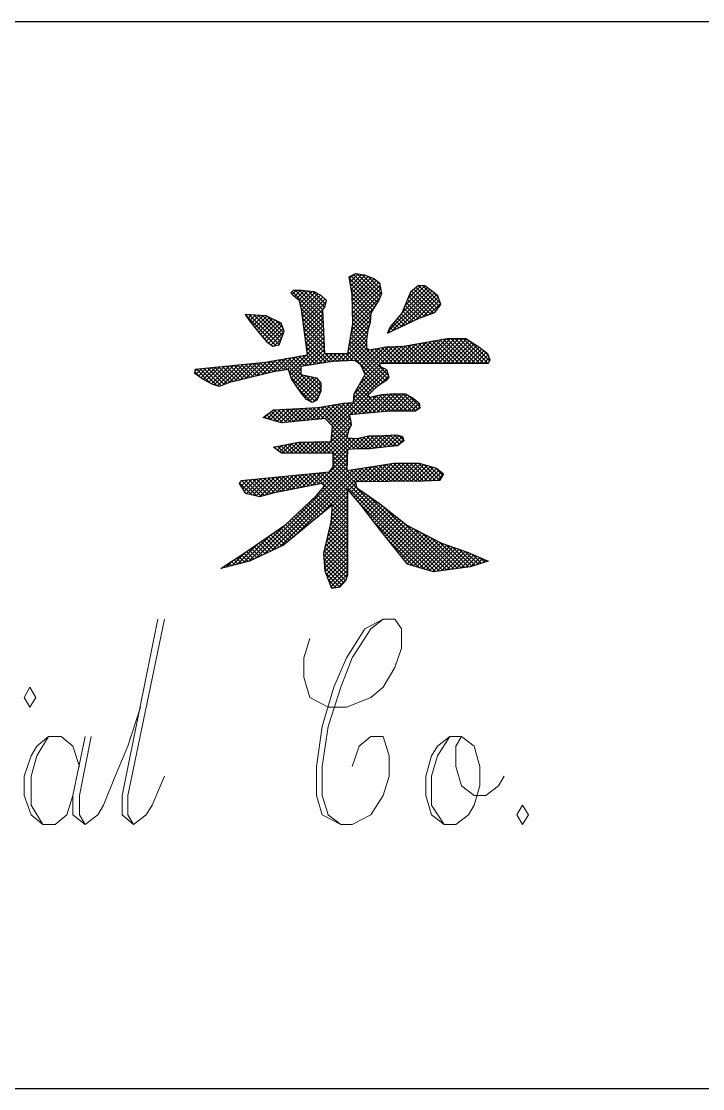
# Model space of a CAD drawing. Extents: x -58 to 229, y -23 to 183.
# Drawn here: x 4.67 to 20.63, y 150 to 175 of the extents above; entities that cross this region are included whole.
import ezdxf

# ---------------------------------------------------------------- set-up
doc = ezdxf.new("R2010")
doc.units = 0
doc.header["$LTSCALE"] = 0.25

msp = doc.modelspace()

# ---------------------------------------------------------------- linework, layer by layer
at = {"color": 7, "linetype": 'Continuous'}
msp.add_line((-48, 175), (219, 175), dxfattribs=at)
at = {"color": 4, "ltscale": 100}
for p, q in [((12.358, 168.973), (12.457, 169.073)), ((12.372, 168.891), (12.563, 169.082)), ((12.387, 168.808), (12.648, 169.07)), ((13.013, 168.416), (12.39, 169.039)), ((12.401, 168.726), (12.727, 169.052)), ((12.415, 168.643), (12.798, 169.026)), ((13.05, 168.475), (12.454, 169.071)), ((13.076, 168.546), (12.536, 169.086)), ((13.102, 168.617), (12.649, 169.07)), ((13.087, 168.728), (12.786, 169.03)), ((12.974, 168.358), (12.358, 168.974)), ((12.937, 168.298), (12.378, 168.857)), ((12.424, 168.555), (12.868, 168.999)), ((12.426, 168.46), (12.937, 168.971)), ((12.428, 168.365), (12.991, 168.929)), ((12.43, 168.271), (13.046, 168.887)), ((12.432, 168.176), (13.072, 168.816)), ((13.067, 168.846), (12.957, 168.955)), ((13.588, 168.17), (14.178, 168.761)), ((13.655, 168.335), (14.122, 168.801)), ((13.723, 168.499), (14.034, 168.81)), ((14.422, 168.265), (13.919, 168.767)), ((14.464, 168.32), (13.972, 168.812)), ((14.491, 168.389), (14.074, 168.806)), ((11.738, 167.948), (11.015, 168.671)), ((11.018, 168.601), (11.117, 168.7)), ((11.065, 168.552), (11.213, 168.7)), ((11.734, 168.049), (11.083, 168.7)), ((11.119, 168.509), (11.303, 168.693)), ((11.173, 168.466), (11.391, 168.684)), ((11.73, 168.15), (11.18, 168.7)), ((11.201, 168.397), (11.479, 168.675)), ((11.218, 168.317), (11.554, 168.653)), ((11.234, 168.236), (11.617, 168.619)), ((11.246, 168.151), (11.679, 168.585)), ((11.257, 168.066), (11.731, 168.54)), ((11.726, 168.25), (11.282, 168.695)), ((11.768, 168.306), (11.389, 168.684)), ((11.789, 168.381), (11.497, 168.673)), ((12.902, 168.237), (12.398, 168.74)), ((12.866, 168.175), (12.419, 168.623)), ((12.854, 168.091), (12.424, 168.52)), ((12.432, 167.886), (13.066, 168.52)), ((12.434, 168.081), (13.086, 168.734)), ((12.436, 167.986), (13.101, 168.652)), ((13.276, 167.762), (14.234, 168.72)), ((13.361, 167.75), (14.29, 168.679)), ((13.544, 167.836), (14.343, 168.636)), ((13.727, 167.922), (14.397, 168.593)), ((14.184, 168.116), (13.746, 168.554)), ((14.255, 168.141), (13.774, 168.622)), ((14.326, 168.167), (13.814, 168.679)), ((14.38, 168.21), (13.867, 168.723)), ((13.91, 168.008), (14.438, 168.537)), ((14.437, 168.54), (14.333, 168.644)), ((11.743, 167.847), (11.203, 168.387)), ((11.747, 167.746), (11.229, 168.264)), ((11.269, 167.981), (11.782, 168.495)), ((11.281, 167.896), (11.798, 168.413)), ((12.413, 167.77), (12.932, 168.289)), ((12.848, 168), (12.427, 168.421)), ((12.834, 167.916), (12.429, 168.322)), ((13.906, 168.006), (13.633, 168.28)), ((13.972, 168.037), (13.661, 168.348)), ((14.041, 168.065), (13.689, 168.417)), ((14.113, 168.09), (13.717, 168.485)), ((14.075, 168.077), (14.464, 168.466)), ((14.226, 168.131), (14.489, 168.394)), ((10.633, 167.407), (9.919, 168.122)), ((9.935, 168.099), (9.966, 168.13)), ((9.975, 168.042), (10.058, 168.125)), ((10.711, 167.427), (10.01, 168.128)), ((10.015, 167.985), (10.149, 168.12)), ((10.058, 167.931), (10.241, 168.114)), ((10.1, 167.877), (10.332, 168.109)), ((10.737, 167.498), (10.113, 168.122)), ((10.143, 167.823), (10.418, 168.098)), ((10.186, 167.769), (10.482, 168.066)), ((10.762, 167.569), (10.215, 168.116)), ((10.228, 167.715), (10.547, 168.033)), ((10.273, 167.663), (10.611, 168.001)), ((10.788, 167.64), (10.318, 168.11)), ((10.814, 167.711), (10.436, 168.089)), ((11.751, 167.644), (11.246, 168.15)), ((11.756, 167.543), (11.261, 168.038)), ((11.292, 167.811), (11.726, 168.244)), ((11.304, 167.726), (11.73, 168.152)), ((11.316, 167.64), (11.734, 168.059)), ((12.374, 167.538), (12.848, 168.012)), ((12.394, 167.654), (12.855, 168.115)), ((12.81, 167.844), (12.431, 168.223)), ((12.786, 167.771), (12.433, 168.124)), ((12.775, 167.685), (12.435, 168.026)), ((13.643, 167.883), (13.482, 168.044)), ((13.708, 167.914), (13.526, 168.096)), ((13.774, 167.945), (13.571, 168.147)), ((13.84, 167.976), (13.604, 168.211)), ((10.318, 167.611), (10.676, 167.969)), ((10.363, 167.559), (10.741, 167.937)), ((10.408, 167.507), (10.775, 167.874)), ((10.462, 167.465), (10.801, 167.804)), ((10.791, 167.83), (10.629, 167.992)), ((11.76, 167.442), (11.276, 167.926)), ((11.764, 167.341), (11.292, 167.814)), ((11.327, 167.555), (11.738, 167.966)), ((11.339, 167.47), (11.742, 167.873)), ((11.351, 167.385), (11.746, 167.78)), ((12.335, 167.305), (12.784, 167.753)), ((12.355, 167.421), (12.827, 167.893)), ((12.757, 167.413), (12.411, 167.759)), ((12.757, 167.51), (12.425, 167.842)), ((12.764, 167.599), (12.437, 167.927)), ((13.313, 167.728), (13.277, 167.764)), ((13.379, 167.759), (13.305, 167.833)), ((13.445, 167.79), (13.347, 167.888)), ((13.511, 167.821), (13.392, 167.94)), ((13.577, 167.852), (13.437, 167.992)), ((10.519, 167.425), (10.819, 167.725)), ((10.59, 167.398), (10.764, 167.573)), ((10.97, 166.714), (11.757, 167.501)), ((11.768, 167.24), (11.307, 167.701)), ((11.892, 167.02), (11.323, 167.589)), ((11.362, 167.3), (11.75, 167.687)), ((11.374, 167.215), (11.753, 167.594)), ((12.169, 167.042), (12.77, 167.643)), ((12.272, 167.048), (12.757, 167.533)), ((13.249, 166.631), (12.37, 167.51)), ((13.265, 166.712), (12.383, 167.593)), ((13.086, 166.987), (12.397, 167.676)), ((13.759, 166.987), (14.277, 167.505)), ((13.856, 166.987), (14.394, 167.525)), ((13.953, 166.987), (14.511, 167.545)), ((14.05, 166.987), (14.627, 167.565)), ((14.147, 166.987), (14.727, 167.568)), ((14.243, 166.987), (14.824, 167.568)), ((14.829, 166.987), (14.306, 167.51)), ((14.34, 166.987), (14.921, 167.568)), ((14.926, 166.987), (14.389, 167.524)), ((14.437, 166.987), (15.018, 167.568)), ((15.022, 166.987), (14.471, 167.538)), ((14.534, 166.987), (15.101, 167.554)), ((15.119, 166.987), (14.554, 167.552)), ((14.63, 166.987), (15.161, 167.517)), ((15.216, 166.987), (14.637, 167.566)), ((15.313, 166.987), (14.732, 167.568)), ((15.41, 166.987), (14.829, 167.568)), ((15.506, 166.987), (14.926, 167.568)), ((15.603, 166.987), (15.022, 167.568)), ((15.635, 167.051), (15.183, 167.504)), ((11.276, 166.923), (11.761, 167.409)), ((11.808, 167.007), (11.338, 167.477)), ((11.724, 166.994), (11.353, 167.365)), ((11.641, 166.981), (11.369, 167.253)), ((11.391, 166.941), (11.765, 167.316)), ((13.086, 166.503), (12.328, 167.261)), ((13.145, 166.541), (12.342, 167.344)), ((13.204, 166.579), (12.356, 167.427)), ((12.374, 167.054), (12.757, 167.436)), ((12.477, 167.059), (12.763, 167.346)), ((12.535, 167.021), (12.824, 167.31)), ((12.592, 166.981), (12.937, 167.326)), ((12.638, 166.93), (13.056, 167.348)), ((12.668, 166.863), (13.175, 167.37)), ((12.697, 166.796), (13.282, 167.381)), ((12.726, 166.728), (13.383, 167.385)), ((13.183, 166.987), (12.859, 167.312)), ((13.28, 166.987), (12.94, 167.327)), ((13.377, 166.987), (13.022, 167.342)), ((13.082, 166.987), (13.483, 167.388)), ((13.474, 166.987), (13.104, 167.357)), ((13.179, 166.987), (13.583, 167.392)), ((13.57, 166.987), (13.185, 167.372)), ((13.667, 166.987), (13.273, 167.381)), ((13.275, 166.987), (13.693, 167.404)), ((13.764, 166.987), (13.367, 167.384)), ((13.372, 166.987), (13.81, 167.424)), ((13.861, 166.987), (13.46, 167.387)), ((13.469, 166.987), (13.927, 167.444)), ((13.958, 166.987), (13.554, 167.391)), ((13.566, 166.987), (14.043, 167.465)), ((14.054, 166.987), (13.645, 167.396)), ((13.663, 166.987), (14.16, 167.485)), ((14.151, 166.987), (13.728, 167.41)), ((14.248, 166.987), (13.81, 167.425)), ((14.345, 166.987), (13.893, 167.439)), ((14.442, 166.987), (13.976, 167.453)), ((14.538, 166.987), (14.058, 167.467)), ((14.635, 166.987), (14.141, 167.481)), ((14.732, 166.987), (14.223, 167.495)), ((14.727, 166.987), (15.221, 167.48)), ((14.824, 166.987), (15.281, 167.443)), ((14.921, 166.987), (15.34, 167.406)), ((15.018, 166.987), (15.399, 167.368)), ((15.114, 166.987), (15.453, 167.325)), ((15.211, 166.987), (15.507, 167.283)), ((15.604, 167.179), (15.476, 167.307)), ((9.916, 166.628), (10.295, 167.007)), ((10.044, 166.659), (10.403, 167.018)), ((10.172, 166.691), (10.52, 167.039)), ((10.496, 166.771), (10.263, 167.004)), ((10.301, 166.723), (10.638, 167.06)), ((10.573, 166.79), (10.351, 167.012)), ((10.429, 166.754), (10.756, 167.08)), ((10.655, 166.805), (10.436, 167.024)), ((10.74, 166.816), (10.518, 167.039)), ((10.558, 166.786), (10.873, 167.101)), ((10.826, 166.828), (10.6, 167.053)), ((10.676, 166.808), (10.991, 167.122)), ((10.911, 166.84), (10.683, 167.068)), ((11.632, 166.216), (10.765, 167.082)), ((10.788, 166.823), (11.108, 167.143)), ((11.661, 166.283), (10.847, 167.097)), ((10.9, 166.838), (11.226, 167.163)), ((11.217, 166.823), (10.93, 167.111)), ((10.945, 166.786), (11.343, 167.184)), ((11.222, 166.915), (11.012, 167.126)), ((11.306, 166.928), (11.094, 167.14)), ((11.39, 166.941), (11.176, 167.155)), ((11.473, 166.954), (11.259, 167.169)), ((11.557, 166.968), (11.341, 167.184)), ((11.506, 166.959), (11.769, 167.223)), ((11.621, 166.977), (11.862, 167.219)), ((11.735, 166.995), (11.959, 167.219)), ((11.977, 167.031), (11.789, 167.219)), ((11.85, 167.013), (12.056, 167.219)), ((12.069, 167.037), (11.886, 167.219)), ((11.964, 167.031), (12.153, 167.219)), ((12.161, 167.042), (11.983, 167.219)), ((12.067, 167.036), (12.249, 167.219)), ((12.252, 167.047), (12.08, 167.219)), ((12.344, 167.052), (12.177, 167.219)), ((12.436, 167.057), (12.273, 167.219)), ((15.308, 166.987), (15.561, 167.24)), ((15.405, 166.987), (15.602, 167.184)), ((15.502, 166.987), (15.63, 167.115)), ((8.875, 166.649), (8.739, 166.785)), ((8.742, 166.809), (8.793, 166.861)), ((8.763, 166.733), (8.901, 166.871)), ((9.096, 166.525), (8.763, 166.858)), ((8.818, 166.692), (9.008, 166.881)), ((9.254, 166.464), (8.851, 166.866)), ((8.873, 166.65), (9.115, 166.892)), ((8.932, 166.612), (9.222, 166.902)), ((9.348, 166.466), (8.94, 166.875)), ((8.995, 166.578), (9.33, 166.913)), ((9.42, 166.492), (9.028, 166.883)), ((9.058, 166.545), (9.437, 166.923)), ((9.491, 166.517), (9.116, 166.892)), ((9.122, 166.511), (9.544, 166.934)), ((9.19, 166.483), (9.651, 166.944)), ((9.564, 166.541), (9.204, 166.901)), ((9.265, 166.461), (9.758, 166.954)), ((9.642, 166.56), (9.292, 166.909)), ((9.378, 166.477), (9.866, 166.965)), ((9.719, 166.579), (9.381, 166.918)), ((9.797, 166.598), (9.469, 166.926)), ((9.527, 166.53), (9.973, 166.975)), ((9.875, 166.617), (9.557, 166.935)), ((9.952, 166.637), (9.645, 166.943)), ((9.659, 166.564), (10.08, 166.986)), ((10.03, 166.656), (9.734, 166.952)), ((9.787, 166.596), (10.187, 166.996)), ((10.107, 166.675), (9.822, 166.961)), ((10.185, 166.694), (9.91, 166.969)), ((10.263, 166.713), (9.998, 166.978)), ((10.34, 166.732), (10.086, 166.986)), ((10.418, 166.751), (10.175, 166.995)), ((11.602, 166.148), (10.936, 166.814)), ((10.994, 166.641), (11.217, 166.865)), ((11.03, 166.58), (11.217, 166.768)), ((11.932, 165.547), (13.223, 166.838)), ((11.954, 165.472), (13.247, 166.765)), ((12.459, 166.17), (13.161, 166.872)), ((12.465, 166.273), (13.096, 166.904)), ((12.599, 166.504), (13.065, 166.97)), ((13.027, 166.465), (12.697, 166.795)), ((15.598, 166.987), (15.608, 166.996)), ((11.547, 166.106), (10.985, 166.669)), ((11.069, 166.523), (11.263, 166.717)), ((11.108, 166.465), (11.343, 166.7)), ((11.147, 166.407), (11.424, 166.684)), ((11.187, 166.35), (11.505, 166.668)), ((11.227, 166.293), (11.583, 166.65)), ((11.27, 166.24), (11.625, 166.595)), ((11.314, 166.187), (11.668, 166.541)), ((11.682, 166.359), (11.339, 166.701)), ((11.682, 166.455), (11.46, 166.677)), ((12.83, 166.276), (12.6, 166.506)), ((12.878, 166.324), (12.635, 166.567)), ((12.926, 166.373), (12.671, 166.628)), ((12.975, 166.421), (12.707, 166.689)), ((13.074, 166.495), (13.271, 166.692)), ((11.483, 166.074), (11.143, 166.414)), ((11.361, 166.138), (11.682, 166.458)), ((11.424, 166.103), (11.682, 166.362)), ((12.886, 165.832), (12.465, 166.253)), ((12.974, 165.841), (12.493, 166.322)), ((13.063, 165.849), (12.529, 166.383)), ((13.151, 165.857), (12.564, 166.444)), ((12.682, 165.813), (13.131, 166.262)), ((12.789, 165.823), (13.236, 166.27)), ((12.896, 165.833), (13.338, 166.276)), ((13.003, 165.843), (13.435, 166.276)), ((13.11, 165.853), (13.532, 166.276)), ((13.527, 165.869), (13.134, 166.262)), ((13.216, 165.863), (13.629, 166.276)), ((13.623, 165.869), (13.224, 166.269)), ((13.72, 165.869), (13.314, 166.276)), ((13.319, 165.869), (13.706, 166.256)), ((13.817, 165.869), (13.411, 166.276)), ((13.91, 165.873), (13.507, 166.276)), ((13.966, 165.914), (13.604, 166.276)), ((11.501, 166.083), (11.63, 166.213)), ((11.575, 165.674), (11.906, 166.004)), ((11.683, 165.685), (12.022, 166.024)), ((11.787, 165.692), (12.139, 166.044)), ((11.835, 165.644), (12.252, 166.06)), ((11.884, 165.595), (12.355, 166.066)), ((12.394, 165.55), (11.935, 166.009)), ((12.394, 165.55), (11.935, 166.009)), ((12.38, 165.661), (12.017, 166.023)), ((12.355, 165.782), (12.1, 166.037)), ((12.443, 165.791), (12.183, 166.052)), ((12.532, 165.799), (12.27, 166.061)), ((12.62, 165.807), (12.361, 166.067)), ((12.362, 165.783), (12.803, 166.224)), ((12.709, 165.816), (12.452, 166.072)), ((12.797, 165.824), (12.458, 166.163)), ((12.469, 165.793), (12.879, 166.203)), ((12.576, 165.803), (13.012, 166.24)), ((13.24, 165.865), (12.897, 166.209)), ((13.333, 165.869), (12.971, 166.231)), ((13.43, 165.869), (13.052, 166.247)), ((13.416, 165.869), (13.767, 166.22)), ((13.513, 165.869), (13.828, 166.184)), ((13.61, 165.869), (13.884, 166.144)), ((13.706, 165.869), (13.938, 166.101)), ((14.001, 165.975), (13.742, 166.235)), ((13.803, 165.869), (13.991, 166.057)), ((10.359, 165.716), (10.452, 165.809)), ((10.54, 165.661), (10.417, 165.784)), ((10.433, 165.693), (10.641, 165.902)), ((10.678, 165.62), (10.474, 165.824)), ((10.508, 165.671), (10.744, 165.907)), ((10.799, 165.596), (10.531, 165.864)), ((10.582, 165.649), (10.846, 165.913)), ((10.887, 165.605), (10.593, 165.899)), ((10.657, 165.627), (10.949, 165.919)), ((10.975, 165.614), (10.685, 165.904)), ((10.731, 165.604), (11.051, 165.924)), ((11.063, 165.623), (10.776, 165.909)), ((10.823, 165.599), (11.154, 165.93)), ((11.151, 165.632), (10.868, 165.914)), ((10.93, 165.61), (11.256, 165.936)), ((11.239, 165.64), (10.96, 165.919)), ((11.038, 165.62), (11.359, 165.942)), ((11.327, 165.649), (11.052, 165.924)), ((11.415, 165.658), (11.143, 165.93)), ((11.145, 165.631), (11.461, 165.947)), ((11.503, 165.667), (11.235, 165.935)), ((11.253, 165.642), (11.564, 165.953)), ((11.591, 165.676), (11.327, 165.94)), ((11.36, 165.653), (11.672, 165.964)), ((11.679, 165.684), (11.418, 165.945)), ((11.468, 165.663), (11.789, 165.984)), ((11.767, 165.693), (11.51, 165.95)), ((12.296, 165.261), (11.602, 165.955)), ((12.315, 165.338), (11.687, 165.967)), ((12.335, 165.416), (11.769, 165.981)), ((12.364, 165.483), (11.852, 165.995)), ((11.946, 165.367), (12.352, 165.773)), ((13.9, 165.869), (14.002, 165.971)), ((10.402, 165.703), (10.36, 165.744)), ((11.655, 164.882), (12.386, 165.613)), ((11.751, 164.882), (12.373, 165.504)), ((11.937, 165.262), (12.372, 165.696)), ((12.479, 164.981), (11.957, 165.503)), ((11.848, 164.882), (12.319, 165.353)), ((12.306, 164.96), (11.942, 165.324)), ((12.389, 164.975), (11.949, 165.414)), ((12.427, 164.977), (12.721, 165.271)), ((12.53, 164.984), (12.837, 165.29)), ((12.627, 164.984), (12.938, 165.294)), ((12.944, 165), (12.682, 165.262)), ((12.724, 164.984), (13.038, 165.298)), ((13.03, 165.011), (12.761, 165.28)), ((12.822, 164.985), (13.139, 165.302)), ((13.116, 165.021), (12.847, 165.29)), ((12.932, 164.998), (13.241, 165.307)), ((13.203, 165.031), (12.94, 165.294)), ((13.292, 165.039), (13.033, 165.298)), ((13.043, 165.012), (13.342, 165.312)), ((13.381, 165.047), (13.126, 165.302)), ((13.154, 165.026), (13.444, 165.316)), ((13.47, 165.055), (13.219, 165.306)), ((13.26, 165.036), (13.524, 165.299)), ((13.529, 165.093), (13.311, 165.31)), ((13.367, 165.046), (13.596, 165.275)), ((13.582, 165.136), (13.404, 165.314)), ((13.622, 165.193), (13.512, 165.303)), ((10.644, 164.977), (10.591, 165.03)), ((10.667, 164.959), (10.774, 165.066)), ((10.836, 164.882), (10.672, 165.046)), ((10.722, 164.917), (10.895, 165.09)), ((10.932, 164.882), (10.752, 165.062)), ((10.783, 164.882), (11.016, 165.115)), ((11.029, 164.882), (10.833, 165.078)), ((10.88, 164.882), (11.137, 165.139)), ((11.126, 164.882), (10.914, 165.094)), ((10.977, 164.882), (11.24, 165.145)), ((11.223, 164.882), (10.994, 165.11)), ((11.074, 164.882), (11.338, 165.147)), ((11.32, 164.882), (11.075, 165.126)), ((11.416, 164.882), (11.156, 165.143)), ((11.171, 164.882), (11.437, 165.149)), ((11.513, 164.882), (11.25, 165.145)), ((11.267, 164.882), (11.536, 165.15)), ((11.61, 164.882), (11.345, 165.147)), ((11.364, 164.882), (11.634, 165.152)), ((11.707, 164.882), (11.44, 165.149)), ((11.461, 164.882), (11.733, 165.154)), ((11.804, 164.882), (11.535, 165.15)), ((11.558, 164.882), (11.832, 165.156)), ((11.9, 164.882), (11.63, 165.152)), ((12.295, 164.584), (11.725, 165.154)), ((12.298, 164.678), (11.82, 165.156)), ((12.301, 164.772), (11.915, 165.158)), ((12.304, 164.866), (11.935, 165.234)), ((11.945, 164.882), (12.307, 165.244)), ((11.973, 164.813), (12.398, 165.239)), ((11.973, 164.716), (12.49, 165.233)), ((12.573, 164.984), (12.313, 165.244)), ((12.324, 164.97), (12.596, 165.243)), ((12.67, 164.984), (12.416, 165.238)), ((12.767, 164.984), (12.519, 165.232)), ((12.858, 164.989), (12.603, 165.245)), ((13.473, 165.055), (13.62, 165.202)), ((11.599, 164.149), (12.303, 164.853)), ((11.714, 164.168), (12.3, 164.753)), ((11.973, 164.619), (12.306, 164.953)), ((12.292, 164.49), (11.973, 164.81)), ((10.172, 162.432), (12.294, 164.554)), ((10.723, 162.692), (12.547, 164.516)), ((11.081, 162.954), (12.662, 164.534)), ((11.62, 163.396), (12.776, 164.552)), ((11.763, 164.119), (12.297, 164.654)), ((14.376, 162.116), (11.954, 164.538)), ((12.502, 164.183), (11.973, 164.713)), ((14.461, 162.128), (11.973, 164.616)), ((12.759, 164.217), (12.472, 164.504)), ((12.536, 164.215), (12.891, 164.57)), ((12.855, 164.218), (12.556, 164.517)), ((12.634, 164.216), (13.006, 164.588)), ((12.951, 164.218), (12.639, 164.53)), ((13.047, 164.219), (12.723, 164.544)), ((12.731, 164.216), (13.121, 164.606)), ((13.143, 164.22), (12.806, 164.557)), ((12.829, 164.217), (13.236, 164.625)), ((13.239, 164.221), (12.89, 164.57)), ((12.927, 164.218), (13.351, 164.643)), ((13.335, 164.222), (12.974, 164.583)), ((13.024, 164.219), (13.455, 164.65)), ((13.431, 164.223), (13.057, 164.596)), ((13.122, 164.22), (13.552, 164.65)), ((13.527, 164.224), (13.141, 164.61)), ((13.22, 164.221), (13.649, 164.65)), ((13.622, 164.225), (13.224, 164.623)), ((13.718, 164.226), (13.308, 164.636)), ((13.317, 164.222), (13.745, 164.65)), ((13.814, 164.226), (13.392, 164.649)), ((13.415, 164.223), (13.842, 164.65)), ((13.91, 164.227), (13.488, 164.65)), ((13.513, 164.224), (13.939, 164.65)), ((14.006, 164.228), (13.584, 164.65)), ((13.61, 164.225), (14.026, 164.64)), ((14.101, 164.23), (13.681, 164.65)), ((13.708, 164.225), (14.101, 164.618)), ((14.195, 164.233), (13.778, 164.65)), ((13.806, 164.226), (14.176, 164.597)), ((14.288, 164.237), (13.875, 164.65)), ((13.904, 164.227), (14.252, 164.575)), ((14.381, 164.24), (13.972, 164.65)), ((14.001, 164.228), (14.327, 164.554)), ((14.472, 164.246), (14.099, 164.619)), ((14.099, 164.23), (14.401, 164.531)), ((14.506, 164.309), (14.235, 164.58)), ((14.54, 164.372), (14.37, 164.541)), ((9.818, 164.11), (9.965, 164.257)), ((9.855, 164.05), (10.072, 164.268)), ((9.892, 163.991), (10.18, 164.278)), ((10.291, 163.878), (9.916, 164.253)), ((9.935, 163.936), (10.287, 164.289)), ((10.369, 163.897), (10.005, 164.261)), ((10.013, 163.918), (10.395, 164.3)), ((10.092, 163.901), (10.502, 164.31)), ((10.446, 163.916), (10.093, 164.27)), ((10.171, 163.883), (10.609, 164.321)), ((10.524, 163.936), (10.181, 164.279)), ((10.253, 163.868), (10.717, 164.331)), ((10.601, 163.955), (10.269, 164.287)), ((10.356, 162.519), (12.317, 164.479)), ((10.682, 163.97), (10.357, 164.296)), ((10.383, 163.9), (10.824, 164.342)), ((10.764, 163.986), (10.445, 164.305)), ((10.512, 163.933), (10.931, 164.353)), ((10.845, 164.002), (10.533, 164.313)), ((10.539, 162.605), (12.432, 164.498)), ((10.926, 164.018), (10.621, 164.322)), ((10.637, 163.962), (11.039, 164.363)), ((11.007, 164.034), (10.709, 164.331)), ((10.758, 163.985), (11.146, 164.374)), ((11.088, 164.049), (10.798, 164.339)), ((10.878, 164.008), (11.254, 164.384)), ((11.169, 164.065), (10.886, 164.348)), ((11.25, 164.081), (10.974, 164.357)), ((10.998, 164.032), (11.361, 164.395)), ((11.331, 164.097), (11.062, 164.365)), ((11.118, 164.055), (11.468, 164.405)), ((11.412, 164.112), (11.15, 164.374)), ((11.238, 164.079), (11.576, 164.416)), ((11.493, 164.128), (11.238, 164.383)), ((11.574, 164.144), (11.326, 164.391)), ((11.359, 164.102), (11.683, 164.427)), ((11.655, 164.16), (11.414, 164.4)), ((11.479, 164.125), (11.79, 164.437)), ((12.307, 163.605), (11.502, 164.409)), ((12.307, 163.701), (11.591, 164.418)), ((12.307, 163.798), (11.679, 164.426)), ((12.307, 163.895), (11.767, 164.435)), ((12.307, 163.992), (11.855, 164.444)), ((14.27, 162.125), (11.913, 164.483)), ((12.567, 164.215), (12.305, 164.478)), ((12.663, 164.216), (12.388, 164.491)), ((14.2, 164.233), (14.454, 164.487)), ((14.301, 164.237), (14.507, 164.444)), ((14.401, 164.241), (14.55, 164.39)), ((10.07, 163.906), (9.789, 164.186)), ((10.195, 163.877), (9.828, 164.244)), ((12.307, 163.411), (11.693, 164.025)), ((12.307, 163.508), (11.738, 164.077)), ((12.332, 164.011), (12.503, 164.181)), ((12.378, 163.96), (12.52, 164.102)), ((12.423, 163.908), (12.568, 164.053)), ((12.468, 163.857), (12.625, 164.013)), ((9.944, 163.934), (9.9, 163.979)), ((11.739, 163.495), (11.457, 163.777)), ((11.792, 163.539), (11.506, 163.824)), ((11.845, 163.583), (11.556, 163.871)), ((11.897, 163.627), (11.603, 163.921)), ((11.95, 163.671), (11.648, 163.973)), ((11.94, 163.425), (12.307, 163.792)), ((11.948, 163.53), (12.307, 163.889)), ((11.955, 163.634), (12.307, 163.985)), ((12.513, 163.805), (12.682, 163.973)), ((12.559, 163.754), (12.738, 163.933)), ((12.604, 163.702), (12.795, 163.893)), ((12.648, 163.649), (12.852, 163.853)), ((12.69, 163.594), (12.909, 163.814)), ((12.731, 163.539), (12.966, 163.774)), ((14.546, 162.139), (12.785, 163.901)), ((11.475, 163.275), (11.21, 163.54)), ((11.528, 163.319), (11.259, 163.587)), ((11.581, 163.363), (11.309, 163.634)), ((11.633, 163.407), (11.358, 163.682)), ((11.686, 163.451), (11.408, 163.729)), ((11.883, 163.077), (12.307, 163.501)), ((11.913, 163.205), (12.307, 163.598)), ((11.933, 163.321), (12.307, 163.695)), ((12.307, 163.217), (11.951, 163.573)), ((12.307, 163.314), (11.957, 163.664)), ((14.134, 162.164), (12.642, 163.657)), ((12.773, 163.484), (13.023, 163.734)), ((12.815, 163.429), (13.079, 163.693)), ((12.857, 163.374), (13.133, 163.65)), ((12.899, 163.319), (13.187, 163.607)), ((12.941, 163.264), (13.24, 163.564)), ((12.983, 163.209), (13.294, 163.521)), ((14.631, 162.151), (13.132, 163.65)), ((11.155, 163.014), (10.914, 163.255)), ((11.209, 163.057), (10.963, 163.303)), ((11.262, 163.101), (11.012, 163.35)), ((11.315, 163.144), (11.062, 163.398)), ((11.369, 163.187), (11.111, 163.445)), ((11.422, 163.231), (11.161, 163.492)), ((11.821, 162.823), (12.307, 163.308)), ((11.852, 162.95), (12.307, 163.405)), ((12.307, 162.927), (11.931, 163.302)), ((12.307, 163.024), (11.938, 163.393)), ((12.307, 163.121), (11.944, 163.483)), ((13.024, 163.155), (13.348, 163.478)), ((13.066, 163.1), (13.402, 163.436)), ((13.109, 163.045), (13.456, 163.393)), ((13.152, 162.991), (13.51, 163.35)), ((13.194, 162.937), (13.564, 163.307)), ((13.237, 162.884), (13.618, 163.264)), ((14.717, 162.163), (13.605, 163.275)), ((9.996, 162.352), (10.829, 163.186)), ((10.835, 162.753), (10.576, 163.013)), ((10.888, 162.797), (10.633, 163.052)), ((10.942, 162.84), (10.691, 163.091)), ((10.995, 162.884), (10.748, 163.13)), ((11.048, 162.927), (10.806, 163.17)), ((11.102, 162.97), (10.863, 163.209)), ((11.76, 162.568), (12.307, 163.114)), ((11.76, 162.471), (12.307, 163.017)), ((11.791, 162.695), (12.307, 163.211)), ((12.307, 162.637), (11.879, 163.064)), ((12.307, 162.734), (11.898, 163.142)), ((12.307, 162.83), (11.917, 163.22)), ((13.999, 162.203), (12.952, 163.25)), ((13.28, 162.83), (13.672, 163.221)), ((13.323, 162.776), (13.73, 163.183)), ((13.366, 162.722), (13.794, 163.15)), ((13.409, 162.668), (13.858, 163.117)), ((13.452, 162.614), (13.922, 163.084)), ((13.495, 162.56), (13.985, 163.051)), ((13.538, 162.506), (14.049, 163.018)), ((14.802, 162.174), (13.861, 163.115)), ((14.887, 162.186), (14.061, 163.012)), ((9.734, 162.284), (10.221, 162.771)), ((9.865, 162.318), (10.525, 162.979)), ((10.446, 162.561), (10.23, 162.777)), ((10.512, 162.592), (10.288, 162.817)), ((10.578, 162.623), (10.345, 162.856)), ((10.643, 162.655), (10.403, 162.895)), ((10.709, 162.686), (10.46, 162.934)), ((10.775, 162.717), (10.518, 162.973)), ((11.766, 162.38), (12.307, 162.921)), ((11.772, 162.29), (12.307, 162.824)), ((12.307, 162.25), (11.804, 162.752)), ((12.307, 162.346), (11.823, 162.83)), ((12.307, 162.443), (11.842, 162.908)), ((12.307, 162.54), (11.861, 162.986)), ((13.864, 162.241), (13.3, 162.805)), ((13.581, 162.453), (14.113, 162.985)), ((13.624, 162.399), (14.177, 162.952)), ((13.667, 162.345), (14.24, 162.919)), ((13.709, 162.291), (14.304, 162.886)), ((13.78, 162.265), (14.368, 162.853)), ((13.856, 162.244), (14.432, 162.82)), ((13.931, 162.222), (14.496, 162.787)), ((14.006, 162.201), (14.565, 162.759)), ((14.972, 162.197), (14.262, 162.908)), ((15.058, 162.209), (14.463, 162.804)), ((9.603, 162.249), (9.917, 162.564)), ((9.982, 162.348), (9.826, 162.503)), ((10.052, 162.375), (9.885, 162.542)), ((10.117, 162.406), (9.942, 162.581)), ((10.183, 162.437), (10, 162.62)), ((10.249, 162.468), (10.057, 162.66)), ((10.315, 162.499), (10.115, 162.699)), ((10.38, 162.53), (10.173, 162.738)), ((12.289, 161.977), (11.757, 162.508)), ((12.307, 162.056), (11.767, 162.596)), ((11.779, 162.199), (12.307, 162.727)), ((12.307, 162.153), (11.786, 162.674)), ((11.788, 162.112), (12.307, 162.63)), ((11.816, 162.043), (12.307, 162.534)), ((14.082, 162.179), (14.637, 162.734)), ((14.157, 162.158), (14.709, 162.709)), ((14.232, 162.136), (14.78, 162.684)), ((14.307, 162.115), (14.852, 162.659)), ((14.411, 162.121), (14.924, 162.634)), ((14.523, 162.136), (14.996, 162.609)), ((15.143, 162.22), (14.624, 162.739)), ((14.635, 162.151), (15.067, 162.584)), ((14.747, 162.167), (15.139, 162.559)), ((15.222, 162.238), (14.773, 162.687)), ((14.859, 162.182), (15.207, 162.53)), ((15.296, 162.261), (14.922, 162.635)), ((14.971, 162.197), (15.274, 162.5)), ((15.37, 162.284), (15.07, 162.583)), ((15.444, 162.307), (15.232, 162.519)), ((9.472, 162.215), (9.627, 162.37)), ((9.521, 162.228), (9.478, 162.271)), ((9.598, 162.248), (9.536, 162.31)), ((9.675, 162.268), (9.594, 162.349)), ((9.751, 162.288), (9.652, 162.387)), ((9.828, 162.308), (9.71, 162.426)), ((9.905, 162.328), (9.768, 162.465)), ((12.266, 161.903), (11.764, 162.404)), ((12.224, 161.848), (11.772, 162.301)), ((11.843, 161.973), (12.307, 162.437)), ((11.87, 161.904), (12.307, 162.34)), ((13.728, 162.28), (13.679, 162.329)), ((15.083, 162.212), (15.341, 162.471)), ((15.198, 162.231), (15.409, 162.441)), ((15.338, 162.274), (15.476, 162.412)), ((15.517, 162.33), (15.404, 162.443)), ((15.478, 162.318), (15.543, 162.382)), ((15.591, 162.353), (15.576, 162.368)), ((9.367, 162.188), (9.362, 162.194)), ((9.444, 162.208), (9.42, 162.232)), ((12.178, 161.797), (11.779, 162.197)), ((12.132, 161.746), (11.803, 162.076)), ((11.898, 161.834), (12.307, 162.243)), ((11.925, 161.765), (12.307, 162.146)), ((11.98, 161.723), (12.307, 162.05)), ((12.048, 161.734), (11.865, 161.916)), ((11.964, 161.721), (11.928, 161.757)), ((12.095, 161.741), (12.271, 161.917))]:
    msp.add_line(p, q, dxfattribs=at)
at = {"color": 4, "linetype": 'Continuous'}
msp.add_line((-48, 150), (219, 150), dxfattribs=at)
at = {"color": 4, "ltscale": 100}
for points in [[(8.749, 166.856), (10.39, 167.016), (11.377, 167.19), (11.232, 168.25), (11.188, 168.453), (11.043, 168.569), (10.985, 168.642), (11.043, 168.7), (11.232, 168.7), (11.522, 168.671), (11.682, 168.584), (11.813, 168.468), (11.769, 168.308), (11.726, 168.25), (11.769, 167.219), (12.321, 167.219), (12.437, 167.916), (12.423, 168.598), (12.35, 169.019), (12.495, 169.092), (12.699, 169.063), (12.931, 168.976), (13.062, 168.874), (13.105, 168.627), (13.047, 168.468), (12.96, 168.337), (12.858, 168.163), (12.844, 167.945), (12.786, 167.771), (12.757, 167.538), (12.757, 167.35), (12.829, 167.306), (13.221, 167.379), (13.628, 167.393), (14.645, 167.568), (15.08, 167.568), (15.385, 167.379), (15.588, 167.219), (15.647, 167.074), (15.603, 166.987), (13.062, 166.987), (13.076, 166.914), (13.221, 166.842), (13.28, 166.668), (13.207, 166.58), (13.004, 166.45), (12.887, 166.334), (12.829, 166.276), (12.786, 166.247), (12.829, 166.188), (12.975, 166.232), (13.12, 166.261), (13.309, 166.276), (13.555, 166.276), (13.672, 166.276), (13.846, 166.174), (13.991, 166.058), (14.006, 165.942), (13.904, 165.869), (13.657, 165.869), (13.28, 165.869), (12.35, 165.782), (12.379, 165.666), (12.394, 165.55), (12.336, 165.419), (12.292, 165.245), (12.539, 165.23), (12.8, 165.288), (13.163, 165.303), (13.468, 165.318), (13.599, 165.274), (13.628, 165.172), (13.483, 165.056), (13.163, 165.027), (12.815, 164.984), (12.524, 164.984), (12.307, 164.969), (12.292, 164.476), (13.396, 164.65), (13.991, 164.65), (14.398, 164.534), (14.557, 164.403), (14.47, 164.243), (14.078, 164.229), (12.495, 164.214), (12.524, 164.084), (13.062, 163.706), (13.701, 163.198), (14.514, 162.777), (15.138, 162.559), (15.603, 162.356), (15.182, 162.226), (14.325, 162.109), (13.715, 162.284), (13.091, 163.068), (12.626, 163.677), (12.307, 164.04), (12.307, 162.037), (12.263, 161.892), (12.132, 161.747), (11.944, 161.718), (11.784, 162.124), (11.755, 162.545), (11.929, 163.271), (11.958, 163.677), (11.435, 163.242), (10.811, 162.734), (10.012, 162.356), (9.344, 162.182), (9.911, 162.559), (10.869, 163.213), (11.581, 163.895), (11.769, 164.113), (11.711, 164.171), (10.593, 163.953), (10.245, 163.866), (9.925, 163.939), (9.78, 164.171), (9.823, 164.243), (11.885, 164.447), (11.973, 164.563), (11.973, 164.882), (10.767, 164.882), (10.579, 165.027), (11.159, 165.143), (11.929, 165.158), (11.958, 165.521), (11.784, 165.695), (10.767, 165.593), (10.332, 165.724), (10.579, 165.898), (11.624, 165.956), (12.219, 166.058), (12.452, 166.072), (12.466, 166.276), (12.728, 166.726), (12.626, 166.958), (12.481, 167.059), (11.958, 167.03), (11.217, 166.914), (11.217, 166.726), (11.581, 166.653), (11.682, 166.522), (11.682, 166.334), (11.595, 166.13), (11.479, 166.072), (11.348, 166.145), (11.217, 166.305), (11, 166.624), (10.927, 166.842), (10.608, 166.798), (9.548, 166.537), (9.301, 166.45), (9.155, 166.493), (8.909, 166.624), (8.734, 166.755)], [(13.25, 167.698), (13.991, 168.047), (14.354, 168.177), (14.499, 168.366), (14.427, 168.569), (14.282, 168.685), (14.122, 168.801), (13.977, 168.816), (13.788, 168.656), (13.584, 168.163), (13.309, 167.843)], [(10.709, 167.422), (10.825, 167.742), (10.753, 167.93), (10.404, 168.105), (9.911, 168.134), (10.012, 167.988), (10.23, 167.713), (10.419, 167.495), (10.564, 167.393)]]:
    msp.add_lwpolyline(points, close=True, dxfattribs=at)
at = {"color": 4, "lineweight": 0}
for points in [[(7.867, 160.995), (7.028, 156.869), (7.028, 156.416), (7.3, 156.189), (7.595, 156.416), (7.731, 156.642), (8.025, 157.322)], [(8.025, 160.995), (7.164, 156.869), (7.164, 156.416), (7.3, 156.189)], [(11.425, 160.541), (11.289, 160.088), (11.289, 159.635), (11.425, 159.159), (11.856, 158.932), (12.287, 158.932), (12.854, 159.159), (13.148, 159.408), (13.42, 159.861), (13.579, 160.315), (13.579, 160.768), (13.42, 160.995), (13.148, 160.995), (12.718, 160.768), (12.287, 160.088), (11.992, 159.408), (11.72, 158.479), (11.584, 157.549), (11.584, 156.869), (11.72, 156.416), (12.151, 156.189), (12.423, 156.189), (12.854, 156.416), (13.148, 156.869), (13.284, 157.322), (13.284, 157.798), (13.148, 158.252), (12.854, 158.252), (12.582, 158.025), (12.423, 157.549)], [(13.148, 160.995), (12.854, 160.768), (12.423, 160.088), (12.151, 159.408), (11.856, 158.479), (11.72, 157.549), (11.72, 156.869), (11.856, 156.416), (12.151, 156.189)], [(4.871, 159.408), (4.735, 159.159), (4.871, 158.932), (5.007, 159.159), (4.871, 159.408), (4.871, 159.408)], [(6.869, 157.322), (7.164, 158.025), (7.459, 158.932)], [(6.03, 157.549), (5.872, 158.025), (5.6, 158.252), (5.305, 158.252), (5.033, 158.025), (4.897, 157.798), (4.738, 157.322), (4.738, 156.869), (4.897, 156.416), (5.169, 156.189), (5.464, 156.189), (5.736, 156.416), (5.872, 156.869)], [(5.305, 158.252), (5.033, 157.798), (4.897, 157.322), (4.897, 156.642), (5.169, 156.189)], [(6.166, 158.252), (5.872, 156.869), (5.872, 156.416), (6.166, 156.189), (6.461, 156.416), (6.597, 156.642), (6.869, 157.322)], [(6.302, 158.252), (6.03, 156.869), (6.03, 156.416), (6.166, 156.189)], [(14.984, 158.252), (14.712, 158.252), (14.418, 158.025), (14.282, 157.798), (14.146, 157.322), (14.146, 156.869), (14.282, 156.416), (14.576, 156.189), (14.848, 156.189), (15.143, 156.416), (15.279, 156.642), (15.415, 157.096), (15.415, 157.549), (15.279, 158.025), (14.984, 158.252), (14.848, 158.025), (14.848, 157.549), (14.984, 157.096), (15.279, 156.869), (15.551, 156.869), (15.846, 157.096), (15.982, 157.322)], [(14.712, 158.252), (14.418, 157.798), (14.282, 157.322), (14.282, 156.642), (14.576, 156.189)], [(16.412, 156.642), (16.276, 156.416), (16.412, 156.189), (16.548, 156.416), (16.412, 156.642), (16.412, 156.642)]]:
    msp.add_lwpolyline(points, dxfattribs=at)

doc.saveas('drawing.dxf')
